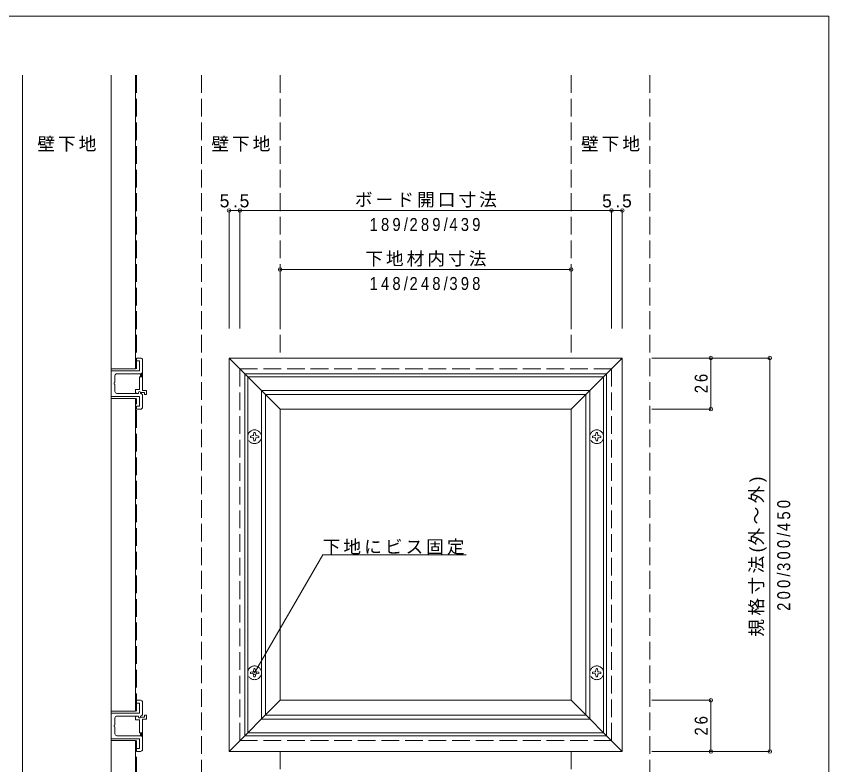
# Model space of a CAD drawing. Units: millimetres on the paper, with parts at other scales. Extents: x -141 to 141, y -98 to 98.
# Drawn here: x 3.3 to 141, y -29.3 to 97.5 of the extents above; entities that cross this region are included whole.
import ezdxf

# ---------------------------------------------------------------- set-up
doc = ezdxf.new("R2010")
doc.units = ezdxf.units.MM
doc.header["$PDMODE"] = 32
doc.header["$PDSIZE"] = 0.6
doc.linetypes.add('DASHED3', pattern=[4, 3, -1])
for name, color, linetype, lineweight in [('3-0_ＫＢ製品', 2, 'Continuous', 9), ('3-1_躯体', 3, 'Continuous', 9), ('3-2_ハッチ', 7, 'Continuous', 9), ('3-3_寸法', 4, 'Continuous', 9), ('3-4_引出線字', 4, 'Continuous', 9), ('3-8_他製品', 7, 'DASHED3', 9), ('F-0_図面枠', 5, 'Continuous', 9)]:
    doc.layers.add(name, color=color, linetype=linetype, lineweight=lineweight)
doc.layers.add('3-5_文字', color=7, linetype='Continuous')
doc.styles.add('HGｺﾞｼｯｸM', font='')
doc.styles.get('HGｺﾞｼｯｸM').set_extended_font_data('HGｺﾞｼｯｸM')

msp = doc.modelspace()

# ---------------------------------------------------------------- linework, layer by layer
at = {"layer": '3-0_ＫＢ製品'}
for p, q in [((24.333, 39.583), (23.667, 39.583)), ((23.667, 39.583), (23.667, 39.083)), ((23.667, 39.083), (24.167, 39.083)), ((24.167, 39.083), (24.167, 37.417)), ((24.667, 39.25), (24.667, 37.25)), ((48, 30.917), (39.333, 39.583)), ((39.333, 39.583), (39.333, -27.083)), ((97.333, 30.917), (106, 39.583)), ((19.333, 37.417), (19.333, 33.083)), ((24.167, 37.417), (19.333, 37.417)), ((20, 36.583), (20, 35.417)), ((20.333, 36.917), (24.333, 36.917)), ((24.167, 36.417), (24.167, 34.25)), ((24.167, 36.417), (24.667, 36.417)), ((24.667, 34.083), (24.667, 36.417)), ((103.333, 36.917), (42, 36.917)), ((42, -24.417), (42, 36.917)), ((102.833, 36.417), (42.5, 36.417)), ((42.5, -23.917), (42.5, 36.417)), ((102.833, 36.417), (102.833, -23.917)), ((103.333, 36.917), (103.333, -24.417)), ((20, 33.917), (20, 35.083)), ((19.333, 33.083), (24.167, 33.083)), ((24, 33.583), (20.333, 33.583)), ((23.5, 34.25), (23.5, 33.75)), ((24.167, 34.25), (23.5, 34.25)), ((24, 33.731), (24, 33.583)), ((24.167, 31.417), (24.167, 33.083)), ((24.333, 33.75), (25, 33.75)), ((24.334, 33.731), (24.334, 33.583)), ((24.667, 34.083), (25.333, 34.083)), ((24.667, 31.25), (24.667, 33.25)), ((25, 33.417), (25, 33.75)), ((25.333, 33.417), (25, 33.417)), ((25.333, 34.083), (25.333, 33.417)), ((100.5, 34.083), (44.833, 34.083)), ((44.833, -21.583), (44.833, 34.083)), ((99.833, 33.417), (45.5, 33.417)), ((45.5, -20.917), (45.5, 33.417)), ((99.833, 33.417), (99.833, -20.917)), ((100.5, 34.083), (100.5, -21.583)), ((23.667, 31.417), (24.167, 31.417)), ((23.667, 30.917), (23.667, 31.417)), ((24.333, 30.917), (23.667, 30.917)), ((48, 30.917), (97.333, 30.917)), ((48, -18.417), (48, 30.917)), ((24.333, -18.417), (23.667, -18.417)), ((23.667, -18.417), (23.667, -18.917)), ((23.667, -18.917), (24.167, -18.917)), ((24.167, -18.917), (24.167, -20.583)), ((24.667, -18.75), (24.667, -20.75)), ((48, -18.417), (39.333, -27.083)), ((97.333, -18.417), (106, -27.083)), ((19.333, -20.583), (24.167, -20.583)), ((19.333, -24.917), (19.333, -20.583)), ((20, -21.417), (20, -22.583)), ((24, -21.083), (20.333, -21.083)), ((23.5, -21.75), (23.5, -21.25)), ((24.167, -21.75), (23.5, -21.75)), ((24, -21.231), (24, -21.083)), ((24.167, -23.917), (24.167, -21.75)), ((24.333, -21.25), (25, -21.25)), ((24.334, -21.231), (24.334, -21.083)), ((24.667, -21.583), (25.333, -21.583)), ((24.667, -21.583), (24.667, -23.917)), ((25, -20.917), (25, -21.25)), ((25.333, -20.917), (25, -20.917)), ((25.333, -21.583), (25.333, -20.917)), ((44.833, -21.583), (100.5, -21.583)), ((45.5, -20.917), (99.833, -20.917)), ((20, -24.083), (20, -22.917)), ((20.333, -24.417), (24.333, -24.417)), ((24.167, -23.917), (24.667, -23.917)), ((24.667, -26.75), (24.667, -24.75)), ((42, -24.417), (103.333, -24.417)), ((42.5, -23.917), (102.833, -23.917)), ((24.167, -24.917), (19.333, -24.917)), ((24.167, -26.583), (24.167, -24.917)), ((23.667, -26.583), (24.167, -26.583)), ((23.667, -27.083), (23.667, -26.583)), ((24.333, -27.083), (23.667, -27.083)), ((39.333, -27.083), (106, -27.083))]:
    msp.add_line(p, q, dxfattribs=at)
at = {"layer": '3-0_ＫＢ製品', "color": 7, "linetype": 'DASHED3'}
for p, q in [((43.425, 26.436), (42.975, 26.357)), ((43.425, 26.436), (43.481, 26.491)), ((43.481, 26.491), (43.56, 26.942)), ((43.853, 26.491), (43.773, 26.942)), ((43.853, 26.491), (43.908, 26.436)), ((43.908, 26.436), (44.358, 26.357)), ((101.425, 26.436), (100.975, 26.357)), ((101.425, 26.436), (101.481, 26.491)), ((101.481, 26.491), (101.56, 26.942)), ((101.853, 26.491), (101.773, 26.942)), ((101.853, 26.491), (101.908, 26.436)), ((101.908, 26.436), (102.358, 26.357)), ((43.425, 26.064), (42.975, 26.143)), ((43.425, 26.064), (43.481, 26.009)), ((43.481, 26.009), (43.56, 25.558)), ((43.853, 26.009), (43.773, 25.558)), ((43.853, 26.009), (43.908, 26.064)), ((43.908, 26.064), (44.358, 26.143)), ((101.425, 26.064), (100.975, 26.143)), ((101.425, 26.064), (101.481, 26.009)), ((101.481, 26.009), (101.56, 25.558)), ((101.853, 26.009), (101.773, 25.558)), ((101.853, 26.009), (101.908, 26.064)), ((101.908, 26.064), (102.358, 26.143)), ((43.425, -13.564), (42.975, -13.643)), ((43.425, -13.564), (43.481, -13.509)), ((43.481, -13.509), (43.56, -13.058)), ((43.853, -13.509), (43.773, -13.058)), ((43.853, -13.509), (43.908, -13.564)), ((43.908, -13.564), (44.358, -13.643)), ((101.425, -13.564), (100.975, -13.643)), ((101.425, -13.564), (101.481, -13.509)), ((101.481, -13.509), (101.56, -13.058)), ((101.853, -13.509), (101.773, -13.058)), ((101.853, -13.509), (101.908, -13.564)), ((101.908, -13.564), (102.358, -13.643)), ((43.425, -13.936), (42.975, -13.857)), ((43.425, -13.936), (43.481, -13.991)), ((43.481, -13.991), (43.56, -14.442)), ((43.853, -13.991), (43.773, -14.442)), ((43.853, -13.991), (43.908, -13.936)), ((43.908, -13.936), (44.358, -13.857)), ((101.425, -13.936), (100.975, -13.857)), ((101.425, -13.936), (101.481, -13.991)), ((101.481, -13.991), (101.56, -14.442)), ((101.853, -13.991), (101.773, -14.442)), ((101.853, -13.991), (101.908, -13.936)), ((101.908, -13.936), (102.358, -13.857))]:
    msp.add_line(p, q, dxfattribs=at)
at = {"layer": '3-0_ＫＢ製品'}
for points in [[(39.333, 39.583), (106, 39.583), (106, -27.083)], [(97.333, 30.917), (97.333, -18.417), (48, -18.417)]]:
    msp.add_lwpolyline(points, dxfattribs=at)
at = {"layer": '3-0_ＫＢ製品', "color": 7, "linetype": 'DASHED3'}
for centre in [(43.667, 26.25), (101.667, 26.25), (43.667, -13.75), (101.667, -13.75)]:
    msp.add_circle(centre, 1.167, dxfattribs=at)
at = {"layer": '3-0_ＫＢ製品'}
for centre, radius, start, end in [((24.333, 39.25), 0.333, 360, 90), ((24.333, 37.25), 0.333, 270, 360), ((20.333, 36.583), 0.333, 90, 180), ((20, 35.25), 0.167, 90, 270), ((20.333, 33.917), 0.333, 180, 270), ((23.75, 33.854), 0.271, 202.61987, 337.38014), ((24.167, 33.75), 0.167, 0.00002, 180), ((24.167, 33.731), 0.167, 0.00002, 180), ((24.333, 33.25), 0.333, 360, 90), ((24.333, 31.25), 0.333, 270, 360), ((24.333, -18.75), 0.333, 0, 90), ((20.333, -21.417), 0.333, 90, 180), ((23.75, -21.354), 0.271, 22.61986, 157.38013), ((24.167, -21.231), 0.167, 180, 359.99998), ((24.167, -21.25), 0.167, 180, 359.99998), ((24.333, -20.75), 0.333, 270, 0), ((20, -22.75), 0.167, 90, 270), ((20.333, -24.083), 0.333, 180, 270), ((24.333, -24.75), 0.333, 0, 90), ((24.333, -26.75), 0.333, 270, 0)]:
    msp.add_arc(centre, radius, start, end, dxfattribs=at)
at = {"layer": '3-0_ＫＢ製品', "color": 7, "linetype": 'DASHED3'}
for centre, start, end in [((43.667, 26.25), 171.22977, 188.77023), ((43.667, 26.25), 81.22977, 98.77023), ((43.667, 26.25), 351.22977, 8.77023), ((101.667, 26.25), 171.22977, 188.77023), ((101.667, 26.25), 81.22977, 98.77023), ((101.667, 26.25), 351.22977, 8.77023), ((43.667, 26.25), 261.22977, 278.77023), ((101.667, 26.25), 261.22977, 278.77023), ((43.667, -13.75), 171.22977, 188.77023), ((43.667, -13.75), 81.22977, 98.77023), ((43.667, -13.75), 351.22977, 8.77023), ((101.667, -13.75), 171.22977, 188.77023), ((101.667, -13.75), 81.22977, 98.77023), ((101.667, -13.75), 351.22977, 8.77023), ((43.667, -13.75), 261.22977, 278.77023), ((101.667, -13.75), 261.22977, 278.77023)]:
    msp.add_arc(centre, 0.7, start, end, dxfattribs=at)
at = {"layer": '3-1_躯体'}
for p, q in [((19.333, 87.5), (19.333, 37.75)), ((23.5, 87.5), (23.5, 37.75)), ((23.5, 37.75), (19.333, 37.75)), ((19.333, 32.75), (23.5, 32.75)), ((19.333, -20.25), (19.333, 32.75)), ((23.5, -20.25), (23.5, 32.75)), ((19.333, -20.25), (23.5, -20.25)), ((23.5, -25.25), (19.333, -25.25)), ((19.333, -75), (19.333, -25.25)), ((23.5, -75), (23.5, -25.25))]:
    msp.add_line(p, q, dxfattribs=at)
at = {"layer": '3-1_躯体', "linetype": 'DASHED3'}
for p, q in [((41.167, 37.75), (104.167, 37.75)), ((41.167, 37.75), (41.167, -25.25)), ((104.167, 37.75), (104.167, -25.25)), ((41.167, -25.25), (104.167, -25.25))]:
    msp.add_line(p, q, dxfattribs=at)
at = {"layer": '3-2_ハッチ'}
for p, q in [((24.662, 37.195), (24.667, 37.2)), ((24.333, 36.725), (24.667, 37.058)), ((24.333, 36.866), (24.388, 36.921)), ((24.333, 36.584), (24.667, 36.917)), ((24.333, 36.442), (24.667, 36.775)), ((24.667, 36.634), (24.449, 36.417)), ((24.667, 36.493), (24.591, 36.417)), ((24.333, -23.917), (24.333, -24.417)), ((24.333, -24.228), (24.644, -23.917)), ((24.333, -24.086), (24.503, -23.917)), ((24.333, -23.945), (24.361, -23.917)), ((24.333, -24.369), (24.667, -24.036)), ((24.417, -24.427), (24.667, -24.177)), ((24.515, -24.47), (24.667, -24.319)), ((24.59, -24.537), (24.667, -24.46)), ((24.643, -24.626), (24.667, -24.601)), ((24.667, -24.743), (24.667, -24.743))]:
    msp.add_line(p, q, dxfattribs=at)
at = {"layer": '3-3_寸法'}
for p, q in [((39.333, 64.583), (41.167, 64.583)), ((39.333, 64.583), (39.333, 44.583)), ((41.167, 64.583), (104.167, 64.583)), ((41.167, 64.583), (41.167, 44.583)), ((104.167, 64.583), (106, 64.583)), ((104.167, 64.583), (104.167, 44.583)), ((106, 64.583), (106, 44.583)), ((48, 54.583), (97.333, 54.583)), ((48, 54.583), (48, 44.583)), ((97.333, 54.583), (97.333, 44.583)), ((121, 39.583), (111, 39.583)), ((131, 39.583), (121, 39.583)), ((121, 39.583), (121, 30.917)), ((131, 39.583), (131, -27.083)), ((121, 30.917), (111, 30.917)), ((121, -18.417), (111, -18.417)), ((121, -27.083), (121, -18.417)), ((121, -27.083), (111, -27.083)), ((131, -27.083), (121, -27.083))]:
    msp.add_line(p, q, dxfattribs=at)
for p in [(39.333, 64.583), (41.167, 64.583), (104.167, 64.583), (106, 64.583), (48, 54.583), (97.333, 54.583), (121, 39.583), (131, 39.583), (121, 30.917), (121, -18.417), (121, -27.083), (131, -27.083)]:
    msp.add_point(p, dxfattribs=at)
at = {"layer": '3-4_引出線字'}
for p in [(43.667, -13.75), (79.525, 6.25)]:
    msp.add_line(p, (55.214, 6.25), dxfattribs=at)
msp.add_point((43.667, -13.75), dxfattribs=at)
at = {"layer": '3-8_他製品', "linetype": 'Continuous'}
for p, q in [((4.333, 87.5), (4.333, -75)), ((19.333, 87.5), (19.333, -75)), ((24.667, 37.25), (24.667, 36.417)), ((24.333, 36.417), (24.333, 36.917)), ((24.667, -24.75), (24.667, -23.917))]:
    msp.add_line(p, q, dxfattribs=at)
at = {"layer": '3-8_他製品'}
for p, q in [((23.667, 87.5), (23.667, 37.75)), ((34.667, 87.5), (34.667, -75)), ((48, 87.5), (48, 39.583)), ((97.333, 87.5), (97.333, 39.583)), ((110.667, 87.5), (110.667, -75)), ((23.667, -20.25), (23.667, 32.75)), ((23.667, -75), (23.667, -25.25)), ((48, -27.083), (48, -75)), ((97.333, -27.083), (97.333, -75))]:
    msp.add_line(p, q, dxfattribs=at)
at = {"layer": 'F-0_図面枠'}
for p, q in [((-141, 97.5), (141, 97.5)), ((141, 97.5), (141, -97.5))]:
    msp.add_line(p, q, dxfattribs=at)

# ---------------------------------------------------------------- texts
at = {"layer": '3-3_寸法', "color": 7, "char_height": 2.199, "attachment_point": 7, "style": 'HGｺﾞｼｯｸM'}
for s, insert in [('\\T1.17;ボード開口寸法', (60.667, 65.083)), ('\\T1.38;5.5', (37.75, 65.083)), ('\\T1.38;5.5', (102.583, 65.083)), ('\\T1.39;\\W0.85;189/289/439', (63.167, 61.083)), ('\\T1.17;下地材内寸法', (62.417, 55.083)), ('\\T1.39;\\W0.85;148/248/398', (63.167, 51.083))]:
    msp.add_mtext(s, dxfattribs=dict(at, insert=insert))
at = {"layer": '3-3_寸法', "color": 7, "char_height": 2.199, "attachment_point": 7, "rotation": 90, "style": 'HGｺﾞｼｯｸM'}
for s, insert in [('\\T1.36;\\W0.85;26', (120.5, 33.625)), ('\\T1.19;規格寸法(外～外)', (130.5, -7.625)), ('\\T1.39;\\W0.85;200/300/450', (134.5, -3.25)), ('\\T1.36;\\W0.85;26', (120.5, -24.375))]:
    msp.add_mtext(s, dxfattribs=dict(at, insert=insert))
at = {"layer": '3-5_文字', "char_height": 2.199, "attachment_point": 7, "style": 'HGｺﾞｼｯｸM'}
for s, insert in [('\\T1.17;壁下地', (6.833, 74.542)), ('\\T1.17;壁下地', (36.333, 74.542)), ('\\T1.17;壁下地', (99, 74.542)), ('\\T1.17;下地にビス固定', (55.214, 6.25))]:
    msp.add_mtext(s, dxfattribs=dict(at, insert=insert))

doc.saveas('drawing.dxf')
